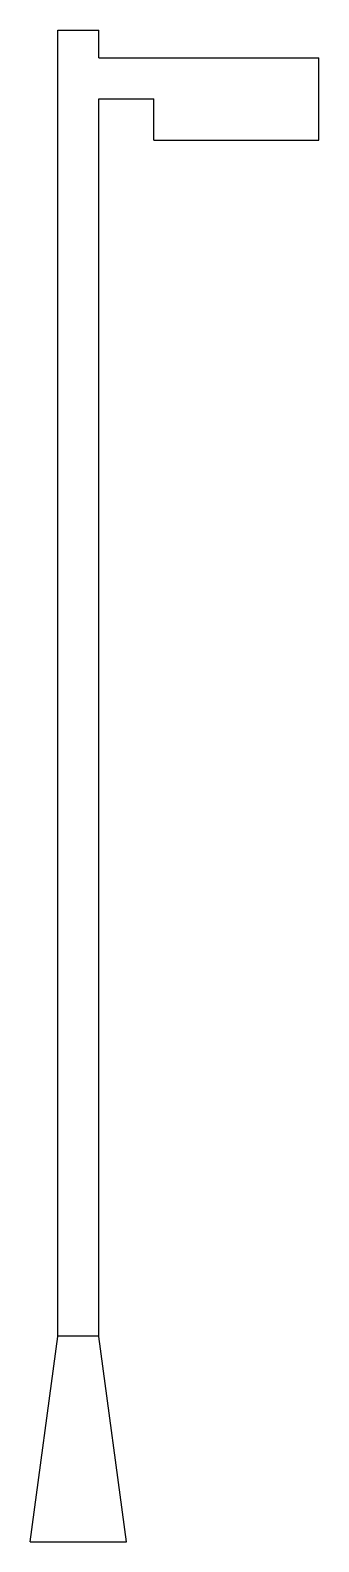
# Model space of a CAD drawing. Header units: millimetres. Extents: x -2867.54 to -2867.12, y 3728.34 to 3730.54.
import ezdxf

# ---------------------------------------------------------------- set-up
doc = ezdxf.new("R2010")
doc.units = ezdxf.units.MM
doc.header["$LTSCALE"] = 10
doc.layers.add('Ele_postes_luz', color=2, linetype='Continuous')

msp = doc.modelspace()

# ---------------------------------------------------------------- linework, layer by layer
at = {"layer": 'Ele_postes_luz'}
for p, q in [((-2867.5025, 3730.5378), (-2867.4425, 3730.5378)), ((-2867.5025, 3728.6367), (-2867.5025, 3730.5378)), ((-2867.4425, 3730.4978), (-2867.4425, 3730.5378)), ((-2867.4425, 3730.4978), (-2867.1225, 3730.4978)), ((-2867.1225, 3730.3778), (-2867.1225, 3730.4978)), ((-2867.4425, 3728.6367), (-2867.4425, 3730.4378)), ((-2867.4425, 3730.4378), (-2867.3625, 3730.4378)), ((-2867.3625, 3730.3778), (-2867.3625, 3730.4378)), ((-2867.3625, 3730.3778), (-2867.1225, 3730.3778)), ((-2867.5425, 3728.3378), (-2867.5025, 3728.6367)), ((-2867.5025, 3728.6378), (-2867.4425, 3728.6378)), ((-2867.4025, 3728.3378), (-2867.4425, 3728.6367)), ((-2867.5425, 3728.3378), (-2867.4025, 3728.3378))]:
    msp.add_line(p, q, dxfattribs=at)

doc.saveas('drawing.dxf')
